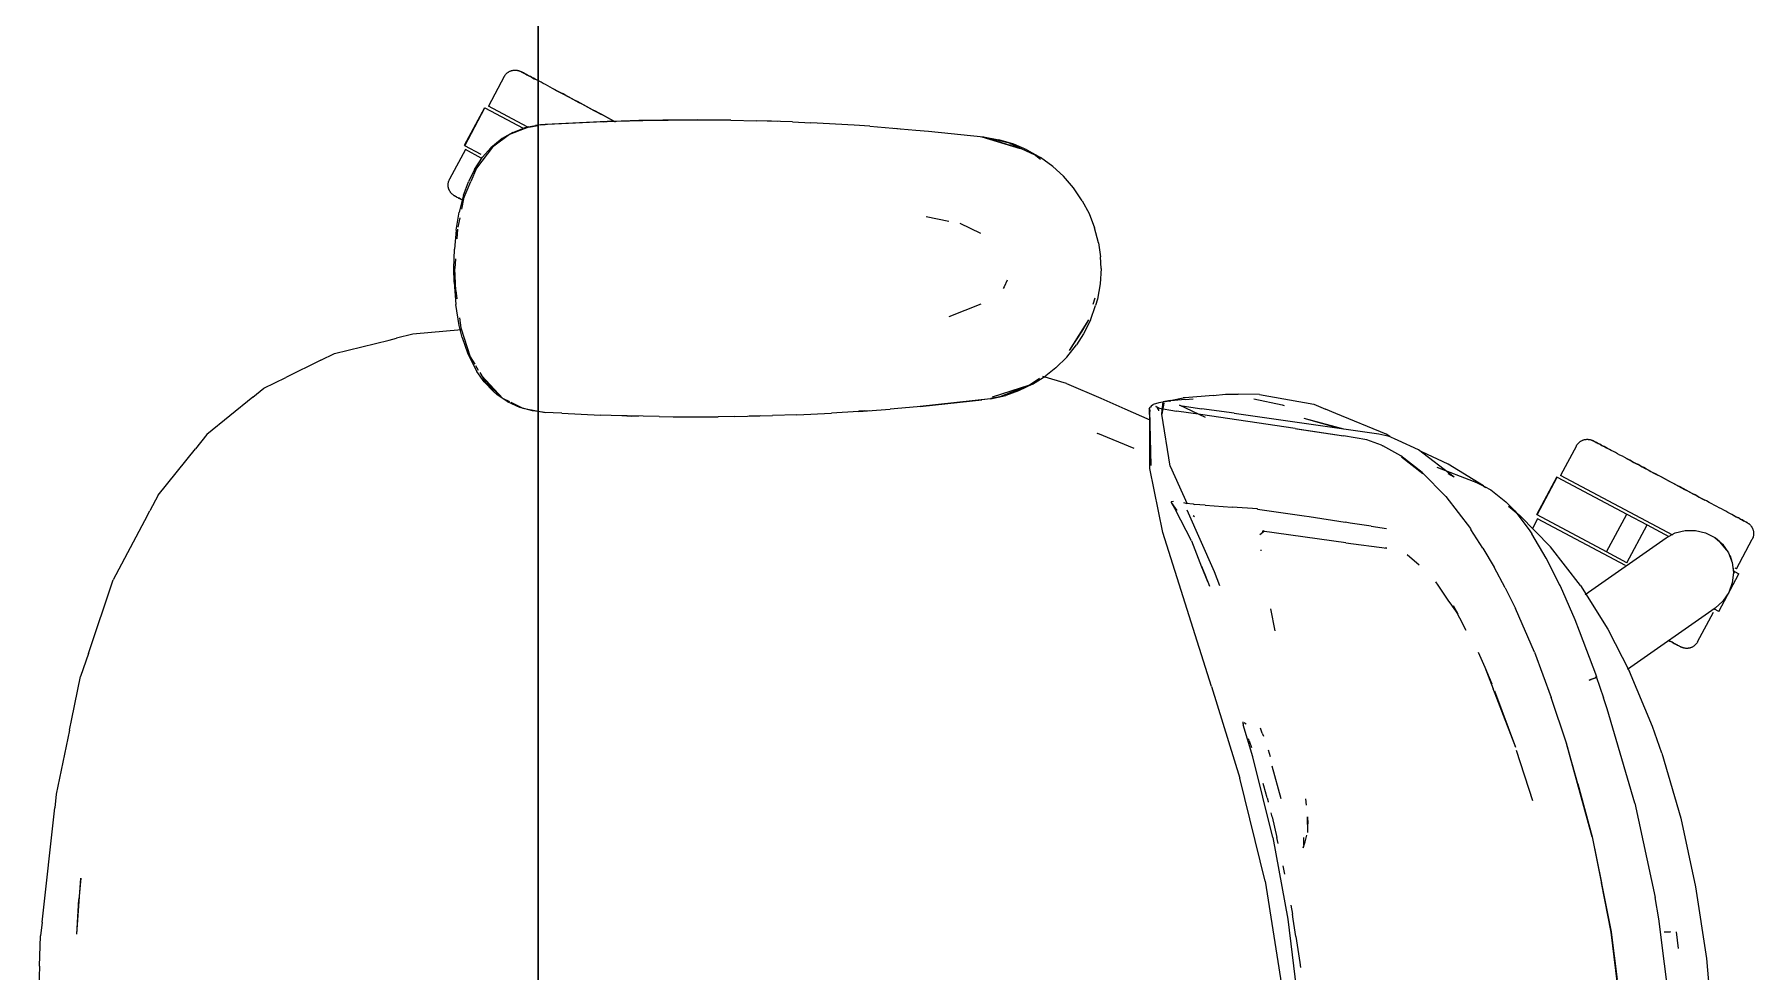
# Model space of a CAD drawing. Header units: millimetres. Extents: x 79795 to 317870, y -36033 to 97293.
# Drawn here: x 168439 to 169001, y 18638 to 18944 of the extents above; entities that cross this region are included whole.
import ezdxf

# ---------------------------------------------------------------- set-up
doc = ezdxf.new("R2010")
doc.units = ezdxf.units.MM
doc.header["$MEASUREMENT"] = 0
doc.layers.add('G-IMPT', color=8, linetype='CONTINUOUS', lineweight=9)
doc.layers.add('I-FURN', color=8, linetype='CONTINUOUS', lineweight=9)

msp = doc.modelspace()

# ---------------------------------------------------------------- linework, layer by layer
at = {"layer": 'G-IMPT'}
for p, q in [((168600.52, 18913.9), (168594.32, 18911.49)), ((168595.35, 18912.16), (168599, 18913.55)), ((168600.34, 18913.92), (168599, 18913.55)), ((168600.34, 18913.92), (168602.74, 18914.36)), ((168600.52, 18913.9), (168603.69, 18914.38)), ((168604.38, 18914.61), (168602.74, 18914.36)), ((168626.17, 18915.7), (168604.38, 18914.61)), ((168624.96, 18915.66), (168604.38, 18914.61)), ((168604.38, 18914.61), (168605.99, 18914.73)), ((168626.17, 18915.7), (168605.99, 18914.73)), ((168646.36, 18916.17), (168624.96, 18915.66)), ((168636.52, 18916), (168624.96, 18915.66)), ((168624.96, 18915.66), (168626.17, 18915.7)), ((168646.36, 18916.17), (168626.17, 18915.7)), ((168636.52, 18916), (168655.75, 18916.21)), ((168646.36, 18916.17), (168636.52, 18916)), ((168666.54, 18916.12), (168636.52, 18916)), ((168644.32, 18916.15), (168642.41, 18916.07)), ((168647.26, 18916.12), (168644.32, 18916.15)), ((168666.54, 18916.12), (168646.36, 18916.17)), ((168666.54, 18916.12), (168655.75, 18916.21)), ((168666.54, 18916.12), (168674.96, 18915.95)), ((168686.72, 18915.57), (168674.96, 18915.95)), ((168679.9, 18915.82), (168678.4, 18915.83)), ((168681.83, 18915.71), (168679.9, 18915.82)), ((168686.72, 18915.57), (168692.74, 18915.31)), ((168706.88, 18914.5), (168692.74, 18915.31)), ((168711.97, 18914.18), (168706.88, 18914.5)), ((168711.97, 18914.18), (168727.03, 18912.93)), ((168720.15, 18913.53), (168721.83, 18913.36)), ((168591.92, 18910.2), (168588.18, 18907.12)), ((168594.32, 18911.49), (168588.7, 18907.32)), ((168595.35, 18912.16), (168591.92, 18910.2)), ((168727.03, 18912.93), (168731.16, 18912.58)), ((168731.16, 18912.58), (168749.08, 18910.68)), ((168748.57, 18910.68), (168761.03, 18906.85)), ((168748.57, 18910.68), (168751.88, 18909.76)), ((168749.08, 18910.68), (168754.12, 18909.78)), ((168757.54, 18908.63), (168749.13, 18910.55)), ((168761.03, 18906.85), (168751.88, 18909.76)), ((168758.99, 18908.32), (168754.12, 18909.78)), ((168757.54, 18908.63), (168765.6, 18904.9)), ((168763.23, 18906.51), (168758.99, 18908.32)), ((168582.86, 18900.03), (168585.51, 18904.08)), ((168588.7, 18907.32), (168583.48, 18900.53)), ((168585.51, 18904.08), (168588.18, 18907.12)), ((168763.23, 18906.51), (168767.67, 18903.99)), ((168767.71, 18903.3), (168765.6, 18904.9)), ((168771.75, 18901), (168767.67, 18903.99)), ((168582.86, 18900.03), (168580.88, 18895.96)), ((168583.48, 18900.53), (168581.64, 18896.14)), ((168771.75, 18901), (168775.19, 18897.83)), ((168778.51, 18894), (168775.19, 18897.83)), ((168579.29, 18891.63), (168577.86, 18886.15)), ((168579.29, 18891.63), (168580.88, 18895.96)), ((168579.32, 18890.51), (168581.64, 18896.14)), ((168781.34, 18889.83), (168778.51, 18894)), ((168576.86, 18880.21), (168577.86, 18886.15)), ((168579.32, 18890.51), (168578.61, 18887.05)), ((168781.34, 18889.83), (168783.53, 18885.67)), ((168783.53, 18885.67), (168785.36, 18880.95)), ((168576.86, 18880.21), (168576.3, 18874.06)), ((168577.28, 18880.55), (168577.08, 18877.35)), ((168578.04, 18884.3), (168577.42, 18881.25)), ((168730.37, 18884.71), (168737.8, 18883.14)), ((168748.2, 18879.1), (168741.41, 18882.37)), ((168786.63, 18876.09), (168785.36, 18880.95)), ((168786.63, 18876.09), (168787.27, 18871.57)), ((168576.12, 18867.73), (168576.3, 18874.06)), ((168576.68, 18870.84), (168576.49, 18867.73)), ((168787.45, 18867.73), (168787.27, 18871.57)), ((168576.2, 18863.22), (168576.12, 18867.73)), ((168576.2, 18863.22), (168576.78, 18855.9)), ((168576.72, 18860.56), (168576.49, 18867.73)), ((168756.83, 18863.9), (168755.82, 18861.68)), ((168787.45, 18867.73), (168787.15, 18862.69)), ((168576.72, 18860.56), (168577.11, 18857.78)), ((168755.82, 18861.68), (168755.52, 18861.23)), ((168784.91, 18856.05), (168785.52, 18858.08)), ((168786.27, 18857.74), (168785.7, 18855.61)), ((168787.15, 18862.69), (168786.27, 18857.74)), ((168577.9, 18849.14), (168576.78, 18855.9)), ((168737.87, 18852.01), (168748.29, 18856.15)), ((168783.99, 18850.84), (168785.7, 18855.61)), ((168562.7, 18846.24), (168557.41, 18844.94)), ((168578.58, 18847.68), (168562.7, 18846.24)), ((168578.87, 18845.22), (168577.9, 18849.14)), ((168577.98, 18851.59), (168578.45, 18848.3)), ((168578.45, 18848.3), (168581.48, 18838.91)), ((168783.35, 18850.93), (168777.02, 18840.98)), ((168781.19, 18847.26), (168777.02, 18840.98)), ((168781.75, 18846.33), (168779.49, 18842.78)), ((168783.35, 18850.93), (168781.19, 18847.26)), ((168783.99, 18850.84), (168781.75, 18846.33)), ((168537.1, 18839.95), (168555.04, 18844.36)), ((168555.04, 18844.36), (168557.41, 18844.94)), ((168578.87, 18845.22), (168580.61, 18840.13)), ((168776.3, 18838.8), (168779.49, 18842.78)), ((168532.73, 18837.81), (168521.27, 18832.16)), ((168532.73, 18837.81), (168537.1, 18839.95)), ((168580.61, 18840.13), (168582.82, 18835.49)), ((168581.48, 18838.91), (168582.94, 18836.46)), ((168582.82, 18835.49), (168583.62, 18834.12)), ((168583.22, 18835.99), (168584.08, 18834.55)), ((168772.69, 18835.25), (168769.38, 18832.63)), ((168776.3, 18838.8), (168772.69, 18835.25)), ((168514.1, 18828.63), (168521.27, 18832.16)), ((168586.07, 18830.66), (168583.62, 18834.12)), ((168584.56, 18833.76), (168586.44, 18830.61)), ((168585.25, 18832.7), (168586.53, 18831.23)), ((168585.25, 18832.7), (168592.15, 18825.3)), ((168588.94, 18827.62), (168586.07, 18830.66)), ((168586.44, 18830.61), (168592.15, 18825.3)), ((168586.66, 18831.07), (168589.74, 18827.54)), ((168763.74, 18829.51), (168751.88, 18825.69)), ((168754.52, 18825.9), (168763.74, 18829.51)), ((168765.06, 18829.9), (168760.48, 18827.71)), ((168763.74, 18829.51), (168761.03, 18828.61)), ((168763.74, 18829.51), (168767.31, 18831.93)), ((168765.06, 18829.9), (168769.38, 18832.63)), ((168776.22, 18830.19), (168768.4, 18832.44)), ((168776.22, 18830.19), (168787.35, 18825.33)), ((168510.45, 18825.66), (168495.5, 18813.49)), ((168510.45, 18825.66), (168514.1, 18828.63)), ((168588.94, 18827.62), (168590.26, 18826.48)), ((168592.15, 18825.3), (168589.74, 18827.54)), ((168593.48, 18824.28), (168590.26, 18826.48)), ((168594.39, 18824.2), (168592.15, 18825.3)), ((168593.48, 18824.28), (168597.8, 18822.29)), ((168594.75, 18824.02), (168598.64, 18822.1)), ((168751.38, 18825.11), (168728.43, 18822.65)), ((168728.43, 18822.65), (168748.57, 18824.78)), ((168751.38, 18825.11), (168729.95, 18822.76)), ((168751.38, 18825.11), (168748.57, 18824.78)), ((168751.38, 18825.11), (168756.35, 18826.26)), ((168751.46, 18825.32), (168754.52, 18825.9)), ((168761.03, 18828.61), (168751.88, 18825.69)), ((168760.48, 18827.71), (168756.35, 18826.26)), ((168787.35, 18825.33), (168795.18, 18821.91)), ((168806.38, 18823.84), (168804.52, 18823.29)), ((168809.66, 18824.37), (168806.38, 18823.84)), ((168807.98, 18823.78), (168807.3, 18820.19)), ((168807.36, 18820.23), (168807.75, 18824.19)), ((168807.98, 18823.78), (168807.36, 18820.23)), ((168810.07, 18824.63), (168807.75, 18824.19)), ((168809.66, 18824.37), (168810.27, 18824.45)), ((168810.07, 18824.63), (168814.32, 18825.44)), ((168814.96, 18824.96), (168810.27, 18824.45)), ((168814.79, 18825.48), (168814.32, 18825.44)), ((168824.12, 18826.29), (168814.79, 18825.48)), ((168814.96, 18824.96), (168817.55, 18825.18)), ((168824.12, 18826.29), (168828.07, 18826.63)), ((168828.07, 18826.63), (168832.24, 18826.63)), ((168839.21, 18826.6), (168832.24, 18826.63)), ((168837.34, 18825.19), (168846.65, 18823.15)), ((168839.21, 18826.6), (168856.91, 18823.36)), ((168601.76, 18821.23), (168597.8, 18822.29)), ((168598.64, 18822.1), (168603.69, 18821.16)), ((168603.69, 18820.99), (168601.76, 18821.23)), ((168603.69, 18821.16), (168605.99, 18820.73)), ((168605.76, 18820.73), (168603.69, 18820.99)), ((168611.43, 18820.44), (168605.76, 18820.73)), ((168611.43, 18820.44), (168623.99, 18819.83)), ((168627.53, 18819.7), (168623.99, 18819.83)), ((168643.2, 18819.33), (168627.53, 18819.7)), ((168630.93, 18819.65), (168634.26, 18819.5)), ((168636.48, 18819.5), (168634.26, 18819.5)), ((168643.2, 18819.33), (168647.72, 18819.27)), ((168647.72, 18819.27), (168662.43, 18819.28)), ((168667.9, 18819.35), (168662.43, 18819.28)), ((168667.9, 18819.35), (168680.21, 18819.65)), ((168674.68, 18819.49), (168672.6, 18819.49)), ((168676.34, 18819.57), (168674.68, 18819.49)), ((168688.09, 18819.94), (168680.21, 18819.65)), ((168688.09, 18819.94), (168699.39, 18820.48)), ((168708.26, 18821.04), (168699.39, 18820.48)), ((168708.26, 18821.04), (168718.55, 18821.77)), ((168710.3, 18821.18), (168708.4, 18821.09)), ((168710.3, 18821.18), (168711.72, 18821.31)), ((168729.95, 18822.76), (168718.55, 18821.77)), ((168795.18, 18821.91), (168803.35, 18818.34)), ((168803.21, 18821.9), (168803.61, 18822.47)), ((168803.21, 18821.9), (168803.4, 18821.03)), ((168803.82, 18803.34), (168803.24, 18821.78)), ((168803.24, 18821.78), (168803.34, 18821.32)), ((168803.82, 18803.34), (168803.34, 18821.32)), ((168803.38, 18802.45), (168803.34, 18821.32)), ((168803.34, 18821.32), (168803.38, 18821.14)), ((168803.4, 18821.03), (168803.38, 18821.14)), ((168803.98, 18822.96), (168803.61, 18822.47)), ((168803.98, 18822.96), (168804.52, 18823.29)), ((168805.87, 18822.24), (168805.37, 18822.64)), ((168806.47, 18822.08), (168805.37, 18822.64)), ((168806.47, 18822.08), (168805.85, 18822.25)), ((168805.85, 18822.25), (168812.11, 18821.14)), ((168806.19, 18821.7), (168805.87, 18822.24)), ((168806.19, 18821.7), (168806.27, 18821.2)), ((168810.01, 18803.15), (168807.3, 18820.19)), ((168819.96, 18820.03), (168812.11, 18821.14)), ((168821.52, 18819.04), (168813.08, 18823.05)), ((168813.08, 18823.05), (168813.95, 18822.9)), ((168813.95, 18822.9), (168818.97, 18822.07)), ((168818.97, 18822.07), (168820.27, 18821.86)), ((168850.84, 18815.47), (168819.96, 18820.03)), ((168830.93, 18820.42), (168820.27, 18821.86)), ((168830.93, 18820.42), (168878.15, 18813.74)), ((168846.65, 18823.15), (168847.23, 18822.99)), ((168853.72, 18818.87), (168865.22, 18815.62)), ((168853.72, 18818.87), (168866.67, 18815.36)), ((168856.91, 18823.36), (168860.76, 18821.77)), ((168864.13, 18820.38), (168860.76, 18821.77)), ((168880.58, 18813.58), (168864.13, 18820.38)), ((168495.5, 18813.49), (168491.74, 18808.83)), ((168786.12, 18813.91), (168786.38, 18813.8)), ((168798.24, 18808.88), (168786.38, 18813.8)), ((168850.84, 18815.47), (168866.03, 18813.15)), ((168851.44, 18815.38), (168866.61, 18813.08)), ((168851.44, 18815.38), (168866.03, 18813.15)), ((168874.28, 18811.78), (168866.61, 18813.08)), ((168878.15, 18813.74), (168881.14, 18813.1)), ((168881.75, 18812.81), (168880.58, 18813.58)), ((168884.5, 18811.53), (168881.14, 18813.1)), ((168479.53, 18793.69), (168491.74, 18808.83)), ((168879.07, 18810.03), (168874.28, 18811.78)), ((168879.07, 18810.03), (168879.49, 18809.81)), ((168885.32, 18806.52), (168879.49, 18809.81)), ((168891.08, 18808.46), (168884.5, 18811.53)), ((168902.73, 18799.55), (168891.08, 18808.46)), ((168900.84, 18803.84), (168892.21, 18807.82)), ((168807.58, 18781.49), (168803.38, 18802.45)), ((168810.01, 18803.15), (168815.6, 18790.86)), ((168892.29, 18801.11), (168885.32, 18806.52)), ((168885.55, 18806.2), (168892.5, 18800.8)), ((168885.55, 18806.2), (168888.93, 18803.61)), ((168892.5, 18800.8), (168888.93, 18803.61)), ((168897.07, 18802.78), (168908.98, 18798.27)), ((168912.29, 18796.72), (168900.84, 18803.84)), ((168892.29, 18801.11), (168900.03, 18793.2)), ((168902.73, 18799.55), (168900.78, 18800.66)), ((168911.21, 18797.2), (168908.98, 18798.27)), ((168913.65, 18796.02), (168911.21, 18797.2)), ((168912.29, 18796.72), (168913.05, 18796.22)), ((168913.65, 18796.02), (168914.78, 18795.41)), ((168479.53, 18793.69), (168476.82, 18788.56)), ((168810.38, 18791.34), (168810.34, 18791.17)), ((168810.4, 18791.47), (168810.38, 18791.34)), ((168810.38, 18791.34), (168812.22, 18788.64)), ((168810.38, 18791.34), (168811.72, 18788.88)), ((168811.09, 18791.62), (168810.4, 18791.47)), ((168814.36, 18791.31), (168815.13, 18791.03)), ((168815.19, 18791.01), (168815.13, 18791.03)), ((168817.65, 18790.72), (168815.19, 18791.01)), ((168817.65, 18790.72), (168818.02, 18790.68)), ((168821.43, 18790.43), (168818.02, 18790.68)), ((168821.43, 18790.43), (168830.28, 18789.79)), ((168900.03, 18793.2), (168908.05, 18782.77)), ((168914.78, 18795.41), (168919.65, 18791.55)), ((168922.54, 18788.52), (168919.65, 18791.55)), ((168920.54, 18790.1), (168924.21, 18787.1)), ((168476.1, 18787.19), (168465.8, 18767.68)), ((168476.1, 18787.19), (168476.82, 18788.56)), ((168817, 18778.78), (168811.72, 18788.88)), ((168824.55, 18768.67), (168815.63, 18788.83)), ((168818.01, 18786.66), (168817.57, 18786.93)), ((168838.52, 18789.18), (168830.28, 18789.79)), ((168838.6, 18789.16), (168838.52, 18789.18)), ((168838.6, 18789.16), (168853.81, 18786.96)), ((168853.81, 18786.96), (168855.37, 18786.71)), ((168855.37, 18786.71), (168867.14, 18784.84)), ((168868.8, 18784.58), (168867.14, 18784.84)), ((168875.63, 18783.52), (168868.8, 18784.58)), ((168922.54, 18788.52), (168927.25, 18782.39)), ((168924.21, 18787.1), (168934.17, 18776.81)), ((168823.57, 18731.25), (168807.58, 18781.49)), ((168817, 18778.78), (168820.26, 18770.31)), ((168839.26, 18780.79), (168840.82, 18782.03)), ((168840.11, 18781.9), (168840.38, 18781.95)), ((168867.44, 18778.16), (168840.11, 18781.9)), ((168840.61, 18781.99), (168840.38, 18781.95)), ((168875.63, 18783.52), (168880.71, 18782.77)), ((168908.05, 18782.77), (168908.22, 18782.51)), ((168912.1, 18776.41), (168908.22, 18782.51)), ((168927.25, 18782.39), (168928.12, 18781.1)), ((168932.85, 18773.1), (168928.12, 18781.1)), ((168839.61, 18775.84), (168839.65, 18775.49)), ((168867.44, 18778.16), (168880.8, 18776.38)), ((168880.8, 18776.38), (168880.33, 18776.53)), ((168891.3, 18770.88), (168887.39, 18774.22)), ((168912.1, 18776.41), (168915.87, 18770.19)), ((168937.16, 18764.5), (168932.85, 18773.1)), ((168937.38, 18764.05), (168932.85, 18773.1)), ((168932.85, 18773.1), (168933.16, 18772.51)), ((168943.97, 18764.21), (168934.17, 18776.81)), ((168465.8, 18767.68), (168464.93, 18766.02)), ((168822.28, 18765.41), (168820.25, 18770.51)), ((168820.25, 18770.51), (168821.65, 18766.98)), ((168820.26, 18770.31), (168822.28, 18765.41)), ((168826.3, 18764.09), (168824.55, 18768.67)), ((168919.44, 18763.4), (168915.87, 18770.19)), ((168937.38, 18764.05), (168933.16, 18772.51)), ((168456.78, 18741.93), (168464.93, 18766.02)), ((168822.28, 18765.41), (168822.83, 18763.99)), ((168897.57, 18764.25), (168896.82, 18765.35)), ((168901.07, 18759.12), (168897.57, 18764.25)), ((168919.44, 18763.4), (168922.82, 18756.67)), ((168937.16, 18764.5), (168937.38, 18764.05)), ((168937.38, 18764.05), (168942.15, 18753.09)), ((168943.97, 18764.21), (168952.95, 18749.91)), ((168844.29, 18749.36), (168842.88, 18756.62)), ((168901.46, 18758.54), (168901.07, 18759.12)), ((168904.02, 18754.78), (168901.46, 18758.54)), ((168904.02, 18754.78), (168902.51, 18757.56)), ((168906.7, 18749.45), (168902.51, 18757.56)), ((168929, 18742.44), (168922.82, 18756.67)), ((168942.15, 18753.09), (168943.63, 18749.41)), ((168943.63, 18749.41), (168949.2, 18734.45)), ((168952.95, 18749.91), (168960.04, 18736.14)), ((168456.78, 18741.93), (168454.26, 18734.49)), ((168910.57, 18742.41), (168912.77, 18737.56)), ((168929, 18742.44), (168934.46, 18727.56)), ((168451.39, 18720.67), (168454.26, 18734.49)), ((168912.77, 18737.56), (168915.08, 18732.12)), ((168912.77, 18737.56), (168915.49, 18730.48)), ((168947.93, 18733.67), (168948.76, 18734.05)), ((168947.93, 18733.67), (168948.58, 18733.95)), ((168948.58, 18733.95), (168948.76, 18734.05)), ((168949.17, 18734.32), (168948.76, 18734.05)), ((168948.76, 18734.05), (168949.15, 18734.27)), ((168949.17, 18734.32), (168949.15, 18734.27)), ((168949.17, 18734.32), (168949.16, 18734.45)), ((168949.16, 18734.45), (168951.57, 18727.52)), ((168949.2, 18734.45), (168949.17, 18734.32)), ((168967.56, 18718.16), (168960.04, 18736.14)), ((168823.57, 18731.25), (168832.75, 18701.28)), ((168916.16, 18728.76), (168915.49, 18730.48)), ((168922.87, 18711.31), (168916.05, 18729.71)), ((168922.87, 18711.31), (168916.16, 18728.76)), ((168947.93, 18733.67), (168946.88, 18733.24)), ((168946.88, 18733.24), (168947.47, 18733.47)), ((168947.93, 18733.67), (168947.47, 18733.47)), ((168939.47, 18712.65), (168934.46, 18727.56)), ((168952.76, 18723.91), (168951.57, 18727.52)), ((168961.71, 18693.09), (168952.76, 18723.91)), ((168450.63, 18716.99), (168446.28, 18696.05)), ((168450.63, 18716.99), (168451.39, 18720.67)), ((168833.8, 18719.68), (168833.71, 18719.45)), ((168833.71, 18719.45), (168833.77, 18719.22)), ((168833.77, 18719.22), (168833.84, 18718.93)), ((168833.84, 18718.93), (168833.91, 18718.66)), ((168836.98, 18708.23), (168833.91, 18718.66)), ((168834.8, 18718.91), (168834.19, 18719.3)), ((168834.8, 18718.91), (168834.59, 18719.06)), ((168840.11, 18715.98), (168839.49, 18717.64)), ((168970.63, 18709.43), (168967.56, 18718.16)), ((168835.82, 18713.43), (168835.58, 18714.08)), ((168835.82, 18713.43), (168836.56, 18711.33)), ((168840.11, 18715.98), (168840.48, 18714.97)), ((168943.2, 18699.4), (168939.42, 18712.56)), ((168947.85, 18682.15), (168939.42, 18712.56)), ((168947.85, 18682.15), (168939.47, 18712.65)), ((168843.53, 18681.91), (168836.98, 18708.23)), ((168842.82, 18708.22), (168842.1, 18710.43)), ((168928.4, 18693.83), (168923.15, 18710.32)), ((168970.63, 18709.43), (168976.8, 18688.19)), ((168841.06, 18667.59), (168832.75, 18701.28)), ((168843.21, 18705.31), (168846.19, 18694.66)), ((168446.28, 18696.05), (168445.79, 18691.63)), ((168840.56, 18698.8), (168840.36, 18699.49)), ((168841.68, 18694.8), (168840.56, 18698.8)), ((168841.68, 18694.8), (168841.99, 18693.66)), ((168854.55, 18692.41), (168854.34, 18694.5)), ((168928.4, 18693.83), (168927.32, 18697.27)), ((168943.2, 18699.4), (168947.85, 18682.15)), ((168441.66, 18654.19), (168445.79, 18691.63)), ((168841.99, 18693.66), (168842.04, 18693.48)), ((168843.3, 18688.65), (168842.96, 18689.94)), ((168961.71, 18693.09), (168968.37, 18662.3)), ((168843.3, 18688.65), (168844.85, 18681.89)), ((168854.95, 18683.56), (168854.87, 18688.62)), ((168854.87, 18688.62), (168854.95, 18686.34)), ((168854.95, 18683.56), (168854.95, 18686.34)), ((168976.8, 18688.19), (168981.62, 18665.82)), ((168843.53, 18681.91), (168848.46, 18655.24)), ((168845.3, 18679.92), (168844.85, 18681.89)), ((168853.41, 18678.5), (168854.1, 18680.45)), ((168853.63, 18679.55), (168853.41, 18678.5)), ((168853.63, 18679.55), (168853.66, 18681.86)), ((168853.67, 18681.72), (168853.66, 18681.86)), ((168854.1, 18680.45), (168854.7, 18682.61)), ((168947.85, 18682.15), (168954.03, 18651.02)), ((168947.85, 18682.15), (168950.93, 18667.13)), ((168947.85, 18682.15), (168954.02, 18651.1)), ((168847.5, 18669.87), (168846.97, 18672.69)), ((168453.06, 18650.35), (168454.31, 18668.63)), ((168454.31, 18668.63), (168453.7, 18661.68)), ((168841.06, 18667.59), (168847.06, 18629.68)), ((168954.03, 18651.02), (168950.93, 18667.13)), ((168453.06, 18650.35), (168453.7, 18661.68)), ((168969.56, 18655.38), (168968.37, 18662.3)), ((168981.62, 18665.82), (168985.11, 18642.4)), ((168848.46, 18655.24), (168851.76, 18628.32)), ((168849.43, 18659.77), (168849.98, 18656.87)), ((168850.23, 18655.24), (168849.98, 18656.87)), ((168851.08, 18649.61), (168850.23, 18655.24)), ((168973.37, 18625.21), (168969.56, 18655.38)), ((168440.85, 18639.87), (168441.18, 18649.81)), ((168441.66, 18654.19), (168441.18, 18649.81)), ((168851.08, 18649.61), (168852.37, 18641.09)), ((168957.85, 18619.51), (168954.02, 18651.1)), ((168957.81, 18619.47), (168954.03, 18651.02)), ((168954.03, 18651.02), (168955.97, 18635.54)), ((168971.35, 18651.06), (168973.45, 18651.14)), ((168973.45, 18651.14), (168973.34, 18651.14)), ((168975.21, 18651.11), (168975.86, 18645.69)), ((168440.85, 18639.87), (168439.15, 18587.69)), ((168852.37, 18641.09), (168852.56, 18639.43)), ((168985.11, 18642.4), (168987.37, 18616.83))]:
    msp.add_line(p, q, dxfattribs=at)
at = {"layer": 'I-FURN'}
for p, q in [((168603.69, 17787.72), (168603.69, 19387.72)), ((168603.69, 19387.72), (168603.69, 17787.72)), ((168592.55, 18930.36), (168587.4, 18920.67)), ((168592.55, 18930.36), (168592.63, 18930.5)), ((168592.63, 18930.5), (168592.72, 18930.64)), ((168592.72, 18930.64), (168592.81, 18930.77)), ((168592.81, 18930.77), (168592.9, 18930.9)), ((168592.9, 18930.9), (168593, 18931.03)), ((168593, 18931.03), (168593.11, 18931.15)), ((168593.11, 18931.15), (168593.22, 18931.27)), ((168593.22, 18931.27), (168593.33, 18931.38)), ((168593.33, 18931.38), (168593.45, 18931.49)), ((168593.45, 18931.49), (168593.57, 18931.59)), ((168593.57, 18931.59), (168593.7, 18931.69)), ((168593.7, 18931.69), (168593.83, 18931.79)), ((168593.83, 18931.79), (168593.96, 18931.88)), ((168593.96, 18931.88), (168594.1, 18931.96)), ((168594.1, 18931.96), (168594.24, 18932.04)), ((168594.24, 18932.04), (168594.39, 18932.11)), ((168594.39, 18932.11), (168594.54, 18932.17)), ((168594.54, 18932.17), (168594.68, 18932.23)), ((168594.68, 18932.23), (168594.84, 18932.29)), ((168594.84, 18932.29), (168594.99, 18932.34)), ((168594.99, 18932.34), (168595.15, 18932.38)), ((168595.15, 18932.38), (168595.3, 18932.41)), ((168595.3, 18932.41), (168595.46, 18932.44)), ((168595.46, 18932.44), (168595.62, 18932.47)), ((168595.62, 18932.47), (168595.78, 18932.48)), ((168595.78, 18932.48), (168595.94, 18932.49)), ((168595.94, 18932.49), (168596.1, 18932.5)), ((168596.1, 18932.5), (168596.27, 18932.49)), ((168596.27, 18932.49), (168596.43, 18932.48)), ((168596.43, 18932.48), (168596.59, 18932.47)), ((168596.59, 18932.47), (168596.75, 18932.45)), ((168596.75, 18932.45), (168596.9, 18932.42)), ((168596.9, 18932.42), (168597.06, 18932.38)), ((168597.06, 18932.38), (168597.22, 18932.34)), ((168597.22, 18932.34), (168597.37, 18932.29)), ((168597.37, 18932.29), (168597.52, 18932.24)), ((168597.52, 18932.24), (168597.67, 18932.18)), ((168597.67, 18932.18), (168597.82, 18932.12)), ((168597.82, 18932.12), (168597.97, 18932.04)), ((168597.97, 18932.04), (168598, 18932.02)), ((168598, 18932.02), (168598.02, 18932.01)), ((168598.01, 18932.02), (168598, 18932.02)), ((168598.05, 18932), (168598.01, 18932.02)), ((168598.02, 18932.01), (168598.09, 18931.98)), ((168598.13, 18931.95), (168598.05, 18932)), ((168598.09, 18931.98), (168598.19, 18931.93)), ((168598.26, 18931.89), (168598.13, 18931.95)), ((168598.19, 18931.93), (168598.33, 18931.85)), ((168598.42, 18931.8), (168598.26, 18931.89)), ((168598.33, 18931.85), (168598.51, 18931.76)), ((168598.62, 18931.7), (168598.42, 18931.8)), ((168598.51, 18931.76), (168598.73, 18931.64)), ((168598.86, 18931.57), (168598.62, 18931.7)), ((168598.73, 18931.64), (168598.98, 18931.5)), ((168599.14, 18931.42), (168598.86, 18931.57)), ((168598.98, 18931.5), (168599.28, 18931.35)), ((168599.46, 18931.25), (168599.14, 18931.42)), ((168599.28, 18931.35), (168599.62, 18931.17)), ((168599.81, 18931.06), (168599.46, 18931.25)), ((168599.62, 18931.17), (168599.99, 18930.97)), ((168600.21, 18930.85), (168599.81, 18931.06)), ((168599.99, 18930.97), (168600.4, 18930.75)), ((168600.64, 18930.62), (168600.21, 18930.85)), ((168600.4, 18930.75), (168600.85, 18930.51)), ((168601.1, 18930.38), (168600.64, 18930.62)), ((168600.85, 18930.51), (168601.33, 18930.26)), ((168601.6, 18930.11), (168601.1, 18930.38)), ((168601.33, 18930.26), (168601.84, 18929.98)), ((168602.14, 18929.83), (168601.6, 18930.11)), ((168601.84, 18929.98), (168602.4, 18929.69)), ((168602.71, 18929.52), (168602.14, 18929.83)), ((168602.4, 18929.69), (168602.98, 18929.38)), ((168603.31, 18929.2), (168602.71, 18929.52)), ((168603.94, 18928.87), (168603.31, 18929.2)), ((168604.61, 18928.51), (168603.94, 18928.87)), ((168605.3, 18928.14), (168604.61, 18928.51)), ((168606.02, 18927.76), (168605.3, 18928.14)), ((168606.77, 18927.36), (168606.02, 18927.76)), ((168607.55, 18926.95), (168606.77, 18927.36)), ((168608.35, 18926.52), (168607.55, 18926.95)), ((168609.17, 18926.09), (168608.35, 18926.52)), ((168608.73, 18926.32), (168609.56, 18925.88)), ((168610.02, 18925.63), (168609.17, 18926.09)), ((168609.56, 18925.88), (168610.42, 18925.42)), ((168610.89, 18925.17), (168610.02, 18925.63)), ((168610.42, 18925.42), (168611.29, 18924.96)), ((168611.78, 18924.7), (168610.89, 18925.17)), ((168611.29, 18924.96), (168612.19, 18924.48)), ((168612.68, 18924.22), (168611.78, 18924.7)), ((168586.11, 18920.23), (168579.54, 18907.87)), ((168579.71, 18907.77), (168586.28, 18920.14)), ((168586.28, 18920.14), (168598.79, 18913.49)), ((168600.07, 18913.94), (168587.4, 18920.67)), ((168612.19, 18924.48), (168613.1, 18924)), ((168613.6, 18923.73), (168612.68, 18924.22)), ((168613.1, 18924), (168614.03, 18923.5)), ((168614.54, 18923.23), (168613.6, 18923.73)), ((168614.03, 18923.5), (168614.98, 18923)), ((168615.49, 18922.73), (168614.54, 18923.23)), ((168614.98, 18923), (168615.93, 18922.49)), ((168616.46, 18922.21), (168615.49, 18922.73)), ((168615.93, 18922.49), (168616.9, 18921.97)), ((168617.43, 18921.69), (168616.46, 18922.21)), ((168616.9, 18921.97), (168617.88, 18921.45)), ((168618.41, 18921.17), (168617.43, 18921.69)), ((168617.88, 18921.45), (168618.87, 18920.93)), ((168619.41, 18920.64), (168618.41, 18921.17)), ((168618.87, 18920.93), (168619.86, 18920.4)), ((168620.4, 18920.11), (168619.41, 18920.64)), ((168619.86, 18920.4), (168620.86, 18919.87)), ((168621.4, 18919.58), (168620.4, 18920.11)), ((168620.86, 18919.87), (168621.87, 18919.34)), ((168622.41, 18919.05), (168621.4, 18919.58)), ((168621.87, 18919.34), (168622.87, 18918.8)), ((168623.41, 18918.51), (168622.41, 18919.05)), ((168622.87, 18918.8), (168623.88, 18918.27)), ((168624.42, 18917.98), (168623.41, 18918.51)), ((168623.88, 18918.27), (168624.88, 18917.73)), ((168625.42, 18917.45), (168624.42, 18917.98)), ((168624.88, 18917.73), (168625.88, 18917.2)), ((168626.42, 18916.91), (168625.42, 18917.45)), ((168625.88, 18917.2), (168626.88, 18916.67)), ((168627.41, 18916.39), (168626.42, 18916.91)), ((168626.88, 18916.67), (168627.87, 18916.14)), ((168628.4, 18915.86), (168627.41, 18916.39)), ((168627.87, 18916.14), (168628.85, 18915.62)), ((168579.89, 18906.54), (168574.74, 18896.86)), ((168585, 18904.96), (168579.71, 18907.77)), ((168585.08, 18903.78), (168579.89, 18906.54)), ((168574.59, 18896.53), (168574.65, 18896.68)), ((168574.65, 18896.68), (168574.72, 18896.82)), ((168574.72, 18896.82), (168574.74, 18896.86)), ((168574.27, 18895.12), (168574.28, 18895.28)), ((168574.27, 18894.96), (168574.27, 18895.12)), ((168574.27, 18894.8), (168574.27, 18894.96)), ((168574.28, 18894.64), (168574.27, 18894.8)), ((168574.28, 18895.28), (168574.3, 18895.44)), ((168574.3, 18894.48), (168574.28, 18894.64)), ((168574.3, 18895.44), (168574.32, 18895.6)), ((168574.32, 18894.32), (168574.3, 18894.48)), ((168574.32, 18895.6), (168574.35, 18895.76)), ((168574.35, 18894.16), (168574.32, 18894.32)), ((168574.35, 18895.76), (168574.38, 18895.92)), ((168574.39, 18894), (168574.35, 18894.16)), ((168574.38, 18895.92), (168574.43, 18896.07)), ((168574.43, 18893.84), (168574.39, 18894)), ((168574.43, 18896.07), (168574.47, 18896.23)), ((168574.48, 18893.69), (168574.43, 18893.84)), ((168574.47, 18896.23), (168574.53, 18896.38)), ((168574.53, 18893.54), (168574.48, 18893.69)), ((168574.53, 18896.38), (168574.59, 18896.53)), ((168574.59, 18893.39), (168574.53, 18893.54)), ((168574.66, 18893.24), (168574.59, 18893.39)), ((168574.73, 18893.1), (168574.66, 18893.24)), ((168574.81, 18892.96), (168574.73, 18893.1)), ((168574.89, 18892.82), (168574.81, 18892.96)), ((168574.98, 18892.68), (168574.89, 18892.82)), ((168575.07, 18892.55), (168574.98, 18892.68)), ((168575.17, 18892.43), (168575.07, 18892.55)), ((168575.28, 18892.3), (168575.17, 18892.43)), ((168575.39, 18892.18), (168575.28, 18892.3)), ((168575.5, 18892.07), (168575.39, 18892.18)), ((168575.62, 18891.96), (168575.5, 18892.07)), ((168575.74, 18891.85), (168575.62, 18891.96)), ((168575.87, 18891.75), (168575.74, 18891.85)), ((168576, 18891.66), (168575.87, 18891.75)), ((168576.13, 18891.57), (168576, 18891.66)), ((168576.27, 18891.49), (168576.13, 18891.57)), ((168576.41, 18891.41), (168576.27, 18891.49)), ((168576.41, 18891.4), (168576.41, 18891.41)), ((168576.41, 18891.41), (168576.43, 18891.4)), ((168576.46, 18891.38), (168576.41, 18891.4)), ((168576.43, 18891.4), (168576.49, 18891.37)), ((168576.54, 18891.34), (168576.46, 18891.38)), ((168576.49, 18891.37), (168576.59, 18891.31)), ((168576.66, 18891.27), (168576.54, 18891.34)), ((168576.59, 18891.31), (168576.73, 18891.24)), ((168576.82, 18891.19), (168576.66, 18891.27)), ((168576.73, 18891.24), (168576.91, 18891.14)), ((168577.02, 18891.08), (168576.82, 18891.19)), ((168576.91, 18891.14), (168577.13, 18891.02)), ((168577.26, 18890.95), (168577.02, 18891.08)), ((168577.13, 18891.02), (168577.39, 18890.89)), ((168577.54, 18890.8), (168577.26, 18890.95)), ((168577.39, 18890.89), (168577.69, 18890.73)), ((168577.86, 18890.64), (168577.54, 18890.8)), ((168577.69, 18890.73), (168578.02, 18890.55)), ((168578.22, 18890.45), (168577.86, 18890.64)), ((168578.02, 18890.55), (168578.39, 18890.35)), ((168578.61, 18890.24), (168578.22, 18890.45)), ((168578.39, 18890.35), (168578.8, 18890.13)), ((168579.04, 18890.01), (168578.61, 18890.24)), ((168942.68, 18809.8), (168937.53, 18800.11)), ((168942.68, 18809.8), (168942.76, 18809.94)), ((168942.76, 18809.94), (168942.85, 18810.08)), ((168942.85, 18810.08), (168942.94, 18810.21)), ((168942.94, 18810.21), (168943.03, 18810.34)), ((168943.03, 18810.34), (168943.13, 18810.47)), ((168943.13, 18810.47), (168943.24, 18810.59)), ((168943.24, 18810.59), (168943.35, 18810.71)), ((168943.35, 18810.71), (168943.46, 18810.82)), ((168943.46, 18810.82), (168943.58, 18810.93)), ((168943.58, 18810.93), (168943.7, 18811.03)), ((168943.7, 18811.03), (168943.83, 18811.13)), ((168943.83, 18811.13), (168943.96, 18811.23)), ((168943.96, 18811.23), (168944.09, 18811.32)), ((168944.09, 18811.32), (168944.23, 18811.4)), ((168944.23, 18811.4), (168944.37, 18811.48)), ((168944.37, 18811.48), (168944.52, 18811.55)), ((168944.52, 18811.55), (168944.67, 18811.61)), ((168944.67, 18811.61), (168944.81, 18811.67)), ((168944.81, 18811.67), (168944.97, 18811.73)), ((168944.97, 18811.73), (168945.12, 18811.78)), ((168945.12, 18811.78), (168945.28, 18811.82)), ((168945.28, 18811.82), (168945.43, 18811.85)), ((168945.43, 18811.85), (168945.59, 18811.88)), ((168945.59, 18811.88), (168945.75, 18811.91)), ((168945.75, 18811.91), (168945.91, 18811.92)), ((168945.91, 18811.92), (168946.07, 18811.93)), ((168946.07, 18811.93), (168946.23, 18811.94)), ((168946.23, 18811.94), (168946.4, 18811.93)), ((168946.4, 18811.93), (168946.56, 18811.92)), ((168946.56, 18811.92), (168946.72, 18811.91)), ((168946.72, 18811.91), (168946.88, 18811.89)), ((168946.88, 18811.89), (168947.03, 18811.86)), ((168947.03, 18811.86), (168947.19, 18811.82)), ((168947.19, 18811.82), (168947.35, 18811.78)), ((168947.35, 18811.78), (168947.5, 18811.73)), ((168947.5, 18811.73), (168947.65, 18811.68)), ((168947.65, 18811.68), (168947.8, 18811.62)), ((168947.8, 18811.62), (168947.95, 18811.56)), ((168947.95, 18811.56), (168948.1, 18811.48)), ((168948.1, 18811.48), (168948.13, 18811.46)), ((168948.13, 18811.46), (168948.15, 18811.45)), ((168948.14, 18811.46), (168948.13, 18811.46)), ((168948.18, 18811.44), (168948.14, 18811.46)), ((168948.15, 18811.45), (168948.22, 18811.42)), ((168948.26, 18811.4), (168948.18, 18811.44)), ((168948.22, 18811.42), (168948.32, 18811.37)), ((168948.39, 18811.33), (168948.26, 18811.4)), ((168948.32, 18811.37), (168948.46, 18811.29)), ((168948.55, 18811.24), (168948.39, 18811.33)), ((168948.46, 18811.29), (168948.64, 18811.2)), ((168948.75, 18811.14), (168948.55, 18811.24)), ((168948.64, 18811.2), (168948.86, 18811.08)), ((168948.99, 18811.01), (168948.75, 18811.14)), ((168948.86, 18811.08), (168949.11, 18810.94)), ((168949.27, 18810.86), (168948.99, 18811.01)), ((168949.11, 18810.94), (168949.41, 18810.79)), ((168949.59, 18810.69), (168949.27, 18810.86)), ((168949.41, 18810.79), (168949.75, 18810.61)), ((168949.94, 18810.5), (168949.59, 18810.69)), ((168949.75, 18810.61), (168950.12, 18810.41)), ((168950.34, 18810.29), (168949.94, 18810.5)), ((168950.12, 18810.41), (168950.53, 18810.19)), ((168950.77, 18810.07), (168950.34, 18810.29)), ((168950.53, 18810.19), (168950.98, 18809.95)), ((168951.23, 18809.82), (168950.77, 18810.07)), ((168950.98, 18809.95), (168951.46, 18809.7)), ((168951.73, 18809.55), (168951.23, 18809.82)), ((168951.46, 18809.7), (168951.97, 18809.42)), ((168952.27, 18809.27), (168951.73, 18809.55)), ((168951.97, 18809.42), (168952.53, 18809.13)), ((168952.84, 18808.96), (168952.27, 18809.27)), ((168952.53, 18809.13), (168953.11, 18808.82)), ((168953.44, 18808.64), (168952.84, 18808.96)), ((168954.07, 18808.31), (168953.44, 18808.64)), ((168954.74, 18807.95), (168954.07, 18808.31)), ((168955.43, 18807.59), (168954.74, 18807.95)), ((168956.15, 18807.2), (168955.43, 18807.59)), ((168956.9, 18806.8), (168956.15, 18807.2)), ((168957.68, 18806.39), (168956.9, 18806.8)), ((168958.48, 18805.96), (168957.68, 18806.39)), ((168959.3, 18805.53), (168958.48, 18805.96)), ((168958.86, 18805.76), (168959.69, 18805.32)), ((168960.15, 18805.08), (168959.3, 18805.53)), ((168959.69, 18805.32), (168960.55, 18804.86)), ((168961.02, 18804.61), (168960.15, 18805.08)), ((168960.55, 18804.86), (168961.42, 18804.4)), ((168961.91, 18804.14), (168961.02, 18804.61)), ((168961.42, 18804.4), (168962.32, 18803.92)), ((168962.81, 18803.66), (168961.91, 18804.14)), ((168962.32, 18803.92), (168963.23, 18803.44)), ((168963.73, 18803.17), (168962.81, 18803.66)), ((168963.23, 18803.44), (168964.16, 18802.94)), ((168964.67, 18802.67), (168963.73, 18803.17)), ((168964.16, 18802.94), (168965.11, 18802.44)), ((168965.62, 18802.17), (168964.67, 18802.67)), ((168965.11, 18802.44), (168966.06, 18801.93)), ((168966.59, 18801.65), (168965.62, 18802.17)), ((168966.06, 18801.93), (168967.03, 18801.42)), ((168967.56, 18801.14), (168966.59, 18801.65)), ((168967.03, 18801.42), (168968.01, 18800.9)), ((168936.24, 18799.67), (168929.67, 18787.31)), ((168929.84, 18787.22), (168936.41, 18799.58)), ((168936.41, 18799.58), (168959.12, 18787.5)), ((168974.14, 18780.65), (168937.53, 18800.11)), ((168968.54, 18800.61), (168967.56, 18801.14)), ((168968.01, 18800.9), (168969, 18800.37)), ((168969.54, 18800.09), (168968.54, 18800.61)), ((168969, 18800.37), (168969.99, 18799.84)), ((168970.53, 18799.56), (168969.54, 18800.09)), ((168969.99, 18799.84), (168970.99, 18799.31)), ((168971.53, 18799.02), (168970.53, 18799.56)), ((168970.99, 18799.31), (168972, 18798.78)), ((168972.54, 18798.49), (168971.53, 18799.02)), ((168972, 18798.78), (168973, 18798.24)), ((168973.54, 18797.95), (168972.54, 18798.49)), ((168973, 18798.24), (168974.01, 18797.71)), ((168974.55, 18797.42), (168973.54, 18797.95)), ((168974.01, 18797.71), (168975.01, 18797.17)), ((168975.55, 18796.89), (168974.55, 18797.42)), ((168975.01, 18797.17), (168976.01, 18796.64)), ((168976.55, 18796.36), (168975.55, 18796.89)), ((168976.01, 18796.64), (168977.01, 18796.11)), ((168977.54, 18795.83), (168976.55, 18796.36)), ((168977.01, 18796.11), (168978, 18795.58)), ((168978.53, 18795.3), (168977.54, 18795.83)), ((168978, 18795.58), (168978.98, 18795.06)), ((168979.51, 18794.78), (168978.53, 18795.3)), ((168978.98, 18795.06), (168979.96, 18794.54)), ((168980.48, 18794.27), (168979.51, 18794.78)), ((168979.96, 18794.54), (168980.92, 18794.03)), ((168981.44, 18793.76), (168980.48, 18794.27)), ((168980.92, 18794.03), (168981.87, 18793.53)), ((168982.38, 18793.26), (168981.44, 18793.76)), ((168981.87, 18793.53), (168982.81, 18793.03)), ((168983.31, 18792.76), (168982.38, 18793.26)), ((168982.81, 18793.03), (168983.73, 18792.54)), ((168984.22, 18792.28), (168983.31, 18792.76)), ((168983.73, 18792.54), (168984.64, 18792.05)), ((168985.12, 18791.8), (168984.22, 18792.28)), ((168986, 18791.33), (168985.12, 18791.8)), ((168986.85, 18790.88), (168986, 18791.33)), ((168987.69, 18790.43), (168986.85, 18790.88)), ((168988.5, 18790), (168987.69, 18790.43)), ((168989.29, 18789.58), (168988.5, 18790)), ((168930.02, 18785.98), (168928.34, 18782.83)), ((168952.55, 18775.14), (168929.84, 18787.22)), ((168958.72, 18770.73), (168930.02, 18785.98)), ((168952.55, 18775.14), (168959.12, 18787.5)), ((168959.12, 18787.5), (168965.76, 18783.97)), ((168990.05, 18789.18), (168989.29, 18789.58)), ((168990.79, 18788.79), (168990.05, 18789.18)), ((168991.49, 18788.41), (168990.79, 18788.79)), ((168992.17, 18788.05), (168991.49, 18788.41)), ((168992.82, 18787.71), (168992.17, 18788.05)), ((168993.43, 18787.38), (168992.82, 18787.71)), ((168994.02, 18787.07), (168993.43, 18787.38)), ((168993.71, 18787.23), (168994.28, 18786.93)), ((168994.57, 18786.77), (168994.02, 18787.07)), ((168994.28, 18786.93), (168994.81, 18786.65)), ((168995.09, 18786.5), (168994.57, 18786.77)), ((168994.81, 18786.65), (168995.31, 18786.38)), ((168995.57, 18786.24), (168995.09, 18786.5)), ((168995.31, 18786.38), (168995.78, 18786.13)), ((168996.01, 18786.01), (168995.57, 18786.24)), ((168995.78, 18786.13), (168996.21, 18785.9)), ((168996.42, 18785.79), (168996.01, 18786.01)), ((168996.21, 18785.9), (168996.6, 18785.69)), ((168996.8, 18785.59), (168996.42, 18785.79)), ((168996.6, 18785.69), (168996.96, 18785.5)), ((168997.13, 18785.41), (168996.8, 18785.59)), ((168996.96, 18785.5), (168997.27, 18785.34)), ((168997.43, 18785.25), (168997.13, 18785.41)), ((168997.27, 18785.34), (168997.55, 18785.19)), ((168997.69, 18785.12), (168997.43, 18785.25)), ((168997.55, 18785.19), (168997.79, 18785.06)), ((168997.91, 18785), (168997.69, 18785.12)), ((168997.79, 18785.06), (168998, 18784.95)), ((168998.09, 18784.9), (168997.91, 18785)), ((168998, 18784.95), (168998.16, 18784.87)), ((168998.23, 18784.83), (168998.09, 18784.9)), ((168998.16, 18784.87), (168998.28, 18784.8)), ((168998.33, 18784.78), (168998.23, 18784.83)), ((168998.28, 18784.8), (168998.36, 18784.76)), ((168998.39, 18784.74), (168998.33, 18784.78)), ((168998.36, 18784.76), (168998.4, 18784.74)), ((168998.41, 18784.73), (168998.39, 18784.74)), ((168998.4, 18784.74), (168998.41, 18784.73)), ((168998.41, 18784.73), (168998.55, 18784.65)), ((168998.55, 18784.65), (168998.69, 18784.57)), ((168998.69, 18784.57), (168998.82, 18784.48)), ((168998.82, 18784.48), (168998.95, 18784.39)), ((168998.95, 18784.39), (168999.08, 18784.29)), ((168945.52, 18761.25), (168971.95, 18779.76)), ((168959.19, 18771.61), (168965.76, 18783.97)), ((168965.76, 18783.97), (168972.82, 18780.22)), ((168971.95, 18779.76), (168974.93, 18781.34)), ((168974.93, 18781.34), (168978.2, 18782.17)), ((168978.2, 18782.17), (168981.57, 18782.2)), ((168981.57, 18782.2), (168984.85, 18781.41)), ((168984.85, 18781.41), (168987.85, 18779.86)), ((168987.85, 18779.86), (168990.39, 18777.64)), ((168989.55, 18778.5), (168988.13, 18779.66)), ((168994.93, 18769.6), (169000.08, 18779.28)), ((168999.08, 18784.29), (168999.2, 18784.18)), ((168999.2, 18784.18), (168999.32, 18784.07)), ((168999.32, 18784.07), (168999.43, 18783.96)), ((168999.43, 18783.96), (168999.54, 18783.84)), ((168999.54, 18783.84), (168999.65, 18783.71)), ((168999.65, 18783.71), (168999.74, 18783.59)), ((168999.74, 18783.59), (168999.84, 18783.46)), ((168999.84, 18783.46), (168999.93, 18783.32)), ((168999.93, 18783.32), (169000.01, 18783.18)), ((169000.01, 18783.18), (169000.09, 18783.04)), ((169000.1, 18779.32), (169000.08, 18779.28)), ((169000.09, 18783.04), (169000.16, 18782.9)), ((169000.17, 18779.47), (169000.1, 18779.32)), ((169000.16, 18782.9), (169000.23, 18782.75)), ((169000.23, 18779.61), (169000.17, 18779.47)), ((169000.23, 18782.75), (169000.29, 18782.6)), ((169000.29, 18779.76), (169000.23, 18779.61)), ((169000.29, 18782.6), (169000.34, 18782.45)), ((169000.35, 18779.91), (169000.29, 18779.76)), ((169000.34, 18782.45), (169000.39, 18782.3)), ((169000.39, 18780.07), (169000.35, 18779.91)), ((169000.39, 18782.3), (169000.43, 18782.14)), ((169000.43, 18780.22), (169000.39, 18780.07)), ((169000.43, 18782.14), (169000.47, 18781.98)), ((169000.47, 18780.38), (169000.43, 18780.22)), ((169000.47, 18781.98), (169000.49, 18781.82)), ((169000.5, 18780.54), (169000.47, 18780.38)), ((169000.49, 18781.82), (169000.52, 18781.67)), ((169000.52, 18780.7), (169000.5, 18780.54)), ((169000.52, 18781.67), (169000.53, 18781.5)), ((169000.54, 18780.86), (169000.52, 18780.7)), ((169000.53, 18781.5), (169000.54, 18781.34)), ((169000.54, 18781.34), (169000.55, 18781.18)), ((169000.55, 18781.18), (169000.54, 18781.02)), ((169000.54, 18781.02), (169000.54, 18780.86)), ((168959.19, 18771.61), (168952.55, 18775.14)), ((168991.85, 18775.72), (168989.55, 18778.5)), ((168990.39, 18777.64), (168992.33, 18774.88)), ((168992.33, 18774.88), (168993.54, 18771.73)), ((168989.16, 18755.67), (168995.74, 18768.03)), ((168993.54, 18771.73), (168993.97, 18768.39)), ((168993.97, 18768.39), (168993.59, 18765.04)), ((168994.34, 18768.77), (168993.94, 18768.02)), ((168994.43, 18768.73), (168994.34, 18768.77)), ((168994.34, 18768.77), (168995.74, 18768.03)), ((168994.93, 18769.6), (168994.55, 18769.8)), ((168992.41, 18761.87), (168990.52, 18759.09)), ((168993.59, 18765.04), (168992.41, 18761.87)), ((168988.01, 18756.83), (168959.41, 18736.81)), ((168989.16, 18755.67), (168987.77, 18756.41)), ((168987.77, 18756.41), (168987.86, 18756.37)), ((168990.52, 18759.09), (168988.01, 18756.83)), ((168982.26, 18745.78), (168987.41, 18755.47)), ((168972.68, 18746.31), (168973.22, 18746.03)), ((168973.49, 18745.88), (168972.97, 18746.16)), ((168973.22, 18746.03), (168973.72, 18745.76)), ((168973.97, 18745.63), (168973.49, 18745.88)), ((168973.72, 18745.76), (168974.18, 18745.52)), ((168974.42, 18745.39), (168973.97, 18745.63)), ((168974.18, 18745.52), (168974.61, 18745.29)), ((168974.83, 18745.17), (168974.42, 18745.39)), ((168974.61, 18745.29), (168975.01, 18745.08)), ((168975.2, 18744.97), (168974.83, 18745.17)), ((168975.01, 18745.08), (168975.36, 18744.89)), ((168981.82, 18745.11), (168981.71, 18744.99)), ((168981.92, 18745.24), (168981.82, 18745.11)), ((168982.01, 18745.37), (168981.92, 18745.24)), ((168982.1, 18745.51), (168982.01, 18745.37)), ((168982.19, 18745.64), (168982.1, 18745.51)), ((168982.26, 18745.78), (168982.19, 18745.64)), ((168975.54, 18744.8), (168975.2, 18744.97)), ((168975.36, 18744.89), (168975.68, 18744.72)), ((168975.83, 18744.64), (168975.54, 18744.8)), ((168975.68, 18744.72), (168975.96, 18744.57)), ((168976.09, 18744.5), (168975.83, 18744.64)), ((168975.96, 18744.57), (168976.2, 18744.44)), ((168976.31, 18744.38), (168976.09, 18744.5)), ((168976.2, 18744.44), (168976.4, 18744.34)), ((168976.49, 18744.29), (168976.31, 18744.38)), ((168976.4, 18744.34), (168976.56, 18744.25)), ((168976.63, 18744.21), (168976.49, 18744.29)), ((168976.56, 18744.25), (168976.68, 18744.19)), ((168976.73, 18744.16), (168976.63, 18744.21)), ((168976.68, 18744.19), (168976.77, 18744.14)), ((168976.79, 18744.13), (168976.73, 18744.16)), ((168976.77, 18744.14), (168976.81, 18744.12)), ((168976.81, 18744.12), (168976.79, 18744.13)), ((168976.85, 18744.1), (168976.81, 18744.12)), ((168976.81, 18744.12), (168976.81, 18744.12)), ((168976.99, 18744.03), (168976.85, 18744.1)), ((168977.14, 18743.96), (168977, 18744.03)), ((168977.29, 18743.9), (168977.14, 18743.96)), ((168977.45, 18743.85), (168977.29, 18743.9)), ((168977.6, 18743.8), (168977.45, 18743.85)), ((168977.76, 18743.76), (168977.6, 18743.8)), ((168977.91, 18743.72), (168977.76, 18743.76)), ((168978.07, 18743.7), (168977.91, 18743.72)), ((168978.23, 18743.67), (168978.07, 18743.7)), ((168978.39, 18743.66), (168978.23, 18743.67)), ((168978.55, 18743.65), (168978.39, 18743.66)), ((168978.71, 18743.65), (168978.55, 18743.65)), ((168978.88, 18743.65), (168978.71, 18743.65)), ((168979.04, 18743.66), (168978.88, 18743.65)), ((168979.2, 18743.68), (168979.04, 18743.66)), ((168979.36, 18743.7), (168979.2, 18743.68)), ((168979.51, 18743.73), (168979.36, 18743.7)), ((168979.67, 18743.76), (168979.51, 18743.73)), ((168979.83, 18743.8), (168979.67, 18743.76)), ((168979.98, 18743.85), (168979.83, 18743.8)), ((168980.13, 18743.91), (168979.98, 18743.85)), ((168980.28, 18743.97), (168980.13, 18743.91)), ((168980.43, 18744.03), (168980.28, 18743.97)), ((168980.57, 18744.1), (168980.43, 18744.03)), ((168980.72, 18744.18), (168980.57, 18744.1)), ((168980.85, 18744.27), (168980.72, 18744.18)), ((168980.99, 18744.35), (168980.85, 18744.27)), ((168981.12, 18744.45), (168980.99, 18744.35)), ((168981.25, 18744.55), (168981.12, 18744.45)), ((168981.37, 18744.65), (168981.25, 18744.55)), ((168981.49, 18744.76), (168981.37, 18744.65)), ((168981.6, 18744.87), (168981.49, 18744.76)), ((168981.71, 18744.99), (168981.6, 18744.87))]:
    msp.add_line(p, q, dxfattribs=at)
for points in [[(168989.91, 18778.16), (168990.31, 18777.76), (168990.67, 18777.35), (168991, 18776.93)], [(168993.87, 18769.83), (168993.91, 18769.45), (168993.95, 18768.79), (168993.95, 18768.25), (168993.94, 18768.02)]]:
    msp.add_open_spline(points, degree=3, dxfattribs=at)
msp.add_open_spline([(168992.61, 18774.32), (168992.69, 18774.17), (168992.97, 18773.53), (168993.2, 18772.91), (168993.34, 18772.44)], degree=3, knots=[-0.5319761, -0.5319761, -0.5319761, -0.5319761, -0.5, -0.4, -0.4, -0.4, -0.4], dxfattribs=at)

doc.saveas('drawing.dxf')
